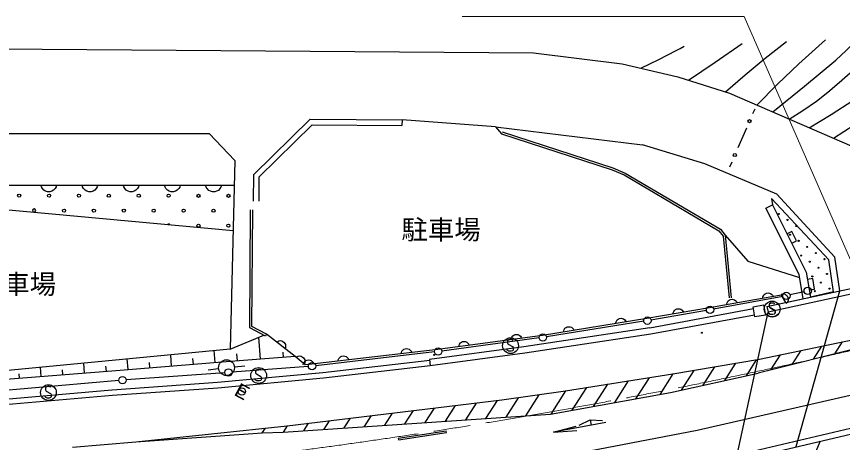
# Model space of a CAD drawing. Units: millimetres, scale not verified. Extents: x 40000 to 680000, y 20000 to 380000.
# Drawn here: x 364394 to 442542, y 263240 to 303535 of the extents above; entities that cross this region are included whole.
import ezdxf
from ezdxf.enums import TextEntityAlignment as Align

# ---------------------------------------------------------------- set-up
doc = ezdxf.new("R2010")
doc.units = ezdxf.units.MM
doc.header["$LTSCALE"] = 1000
doc.linetypes.add('CHAIN', pattern=[18.5, 12, -1.5, 3.5, -1.5])
for name, color, linetype, lineweight in [('M-BGD', 7, 'Continuous', 25), ('M-BMK', 2, 'CHAIN', 13), ('M-STR-HTXT', 7, 'Continuous', 13)]:
    doc.layers.add(name, color=color, linetype=linetype, lineweight=lineweight)
doc.styles.add('ＭＳ ゴシック', font='')
doc.styles.get('ＭＳ ゴシック').set_extended_font_data('MS Gothic')

# ---------------------------------------------------------------- blocks, each defined once
blk = doc.blocks.new('BUHIN51')
at = {"color": 7, "linetype": 'Continuous', "lineweight": 25}
for radius in [50, 43.8, 37.5, 31.2, 25, 18.8, 12.5, 6.2]:
    blk.add_circle((0, 0), radius, dxfattribs=at)
blk = doc.blocks.new('BUHIN54')
at = {"color": 7, "linetype": 'Continuous', "lineweight": 25}
blk.add_circle((0, 0), 746, dxfattribs=at)
blk = doc.blocks.new('BUHIN56')
at = {"color": 7, "linetype": 'Continuous', "lineweight": 25}
blk.add_lwpolyline([(530, -85), (561, -33), (570, 29), (562, 109), (529, 220), (476, 306), (399, 369), (306, 392), (222, 371), (169, 352), (106, 301), (81, 239), (-29, -220), (-80, -282), (-162, -338), (-250, -356), (-326, -351), (-406, -320), (-471, -218), (-520, -53), (-531, 22), (-519, 100), (-482, 174), (-414, 248)], dxfattribs=at)
blk.add_circle((0, 0), 746, dxfattribs=at)
blk = doc.blocks.new('BUHIN60')
at = {"color": 7, "linetype": 'Continuous', "lineweight": 25}
blk.add_circle((0, 0), 348, dxfattribs=at)
blk = doc.blocks.new('BUHIN61')
at = {"color": 7, "linetype": 'Continuous', "lineweight": 25}
blk.add_circle((0, 0), 348, dxfattribs=at)
blk = doc.blocks.new('BUHIN62')
at = {"color": 7, "linetype": 'Continuous', "lineweight": 25}
blk.add_circle((0, 0), 348, dxfattribs=at)
blk = doc.blocks.new('BUHIN63')
at = {"color": 7, "linetype": 'Continuous', "lineweight": 25}
blk.add_circle((0, 0), 348, dxfattribs=at)
blk = doc.blocks.new('BUHIN64')
at = {"color": 7, "linetype": 'Continuous', "lineweight": 25}
blk.add_circle((0, 0), 348, dxfattribs=at)
blk = doc.blocks.new('BUHIN65')
at = {"color": 7, "linetype": 'Continuous', "lineweight": 25}
blk.add_circle((0, 0), 348, dxfattribs=at)
blk = doc.blocks.new('BUHIN87')
at = {"color": 7, "linetype": 'Continuous', "lineweight": 25}
blk.add_circle((0, 0), 348, dxfattribs=at)
blk = doc.blocks.new('BUHIN116')
at = {"color": 7, "linetype": 'Continuous', "lineweight": 25}
blk.add_lwpolyline([(-217, 451), (-96, 464), (18, 453), (158, 415), (260, 342), (343, 251), (410, 111), (429, -10), (423, -135), (366, -270), (304, -367), (217, -451)], dxfattribs=at)
blk = doc.blocks.new('BUHIN117')
at = {"color": 7, "linetype": 'Continuous', "lineweight": 25}
blk.add_lwpolyline([(-205, 456), (-84, 467), (30, 452), (169, 410), (269, 335), (349, 242), (413, 100), (429, -21), (419, -146), (359, -280), (294, -375), (205, -456)], dxfattribs=at)
blk = doc.blocks.new('BUHIN118')
at = {"color": 7, "linetype": 'Continuous', "lineweight": 25}
blk.add_lwpolyline([(-197, 460), (-75, 468), (38, 451), (176, 407), (275, 330), (353, 236), (414, 93), (428, -29), (416, -154), (354, -286), (288, -380), (197, -460)], dxfattribs=at)
blk = doc.blocks.new('BUHIN120')
at = {"color": 7, "linetype": 'Continuous', "lineweight": 25}
blk.add_circle((0, 0), 149, dxfattribs=at)
blk = doc.blocks.new('BUHIN2')
at = {"color": 7, "linetype": 'Continuous', "lineweight": 25}
blk.add_lwpolyline([(213, -719), (31, -711), (-135, -666), (-334, -576), (-467, -443), (-567, -289), (-633, -66), (-633, 117), (-594, 301), (-477, 488), (-362, 616), (-213, 719)], dxfattribs=at)

msp = doc.modelspace()

# ---------------------------------------------------------------- linework, layer by layer
at = {"layer": 'M-BGD'}
for p, q in [((266490, 301188), (413295, 300091)), ((413295, 300091), (421695, 299071)), ((421695, 299071), (426952, 297835)), ((426952, 297835), (431859, 296271)), ((431859, 296271), (450962, 288017)), ((434243, 294786), (434039, 294314)), ((386849, 288602), (392166, 293822)), ((387367, 288382), (392377, 293301)), ((392166, 293822), (400871, 293750)), ((392377, 293301), (400866, 293230)), ((400871, 293750), (400866, 293230)), ((409719, 293094), (400871, 293750)), ((409719, 293094), (423632, 291409)), ((409719, 293094), (410266, 292442)), ((331951, 292510), (382633, 292457)), ((382633, 292457), (385045, 289917)), ((410266, 292442), (420749, 289036)), ((410328, 292632), (420820, 289223)), ((433455, 292965), (432648, 291102)), ((429520, 289598), (423632, 291409)), ((385045, 289917), (384621, 272075)), ((420820, 289223), (421968, 288728)), ((436328, 286725), (429520, 289598)), ((432064, 289753), (431860, 289282)), ((386828, 286066), (386849, 288602)), ((387348, 286062), (387367, 288382)), ((420749, 289036), (421877, 288549)), ((421877, 288549), (430856, 283268)), ((421968, 288728), (430990, 283421)), ((338192, 287622), (384887, 283282)), ((338192, 287622), (384989, 287573)), ((435818, 286330), (435931, 285731)), ((441259, 280507), (435818, 286330)), ((441826, 280777), (436328, 286725)), ((435305, 285419), (435931, 285731)), ((438439, 279129), (435305, 285419)), ((435931, 285731), (439112, 279349)), ((386454, 274077), (386545, 285242)), ((386655, 274199), (386745, 285240)), ((430856, 283268), (431238, 282770)), ((430990, 283421), (431431, 282847)), ((431238, 282770), (431806, 276916)), ((431431, 282847), (433597, 280404)), ((431431, 282847), (432005, 276935)), ((442291, 277574), (441826, 280777)), ((433597, 280404), (438487, 278847)), ((455672, 279989), (435505, 275552)), ((441697, 277487), (441259, 280507)), ((435386, 276091), (450079, 279243)), ((438831, 276831), (438439, 279129)), ((439112, 279349), (439516, 276977)), ((465063, 277435), (434572, 269812)), ((434676, 271117), (465063, 277435)), ((438909, 277505), (437573, 277200)), ((438160, 262853), (442291, 277574)), ((441697, 277487), (439516, 276977)), ((434203, 276748), (429974, 275987)), ((436887, 277058), (430353, 275854)), ((436786, 277190), (434203, 276748)), ((437181, 276478), (436786, 277190)), ((437181, 276478), (439516, 276977)), ((429974, 275987), (424047, 274960)), ((434119, 275882), (424302, 274069)), ((434084, 276075), (435069, 276256)), ((434261, 275115), (434084, 276075)), ((435069, 276256), (435245, 275296)), ((435387, 276089), (435505, 275552)), ((434228, 275292), (424410, 273479)), ((429664, 275731), (424425, 274823)), ((432575, 262075), (435505, 275552)), ((435245, 275296), (434261, 275115)), ((424047, 274960), (414171, 273370)), ((423735, 274707), (414545, 273228)), ((387957, 273308), (386454, 274077)), ((388048, 273486), (386655, 274199)), ((424322, 274073), (412388, 272285)), ((384621, 272075), (387804, 273386)), ((387485, 271125), (387330, 273191)), ((388048, 273486), (387957, 273308)), ((390756, 271371), (388048, 273486)), ((414171, 273370), (404260, 272045)), ((413853, 273126), (404632, 271893)), ((424410, 273479), (412477, 271692)), ((442508, 272746), (441786, 271616)), ((384621, 272075), (344064, 268195)), ((404260, 272045), (392329, 270663)), ((412397, 272286), (403467, 271080)), ((440550, 272338), (439766, 271110)), ((379070, 270466), (378984, 271535)), ((381128, 270632), (381083, 271182)), ((383185, 270797), (383095, 271929)), ((390756, 271371), (384214, 270880)), ((385305, 270962), (385254, 271638)), ((389666, 271289), (389628, 271785)), ((391707, 270598), (390756, 271371)), ((403938, 271806), (392700, 270505)), ((412477, 271692), (403547, 270485)), ((436634, 271524), (435724, 270100)), ((438592, 271931), (437745, 270605)), ((370839, 269805), (370763, 270749)), ((372897, 269970), (372857, 270458)), ((384214, 270880), (374216, 270034)), ((374954, 270136), (374874, 271142)), ((377012, 270301), (376970, 270820)), ((392003, 270438), (384796, 269892)), ((385005, 270389), (386000, 270487)), ((392329, 270663), (391707, 270598)), ((403488, 271002), (393368, 269840)), ((403547, 270485), (393427, 269324)), ((403467, 271080), (403547, 270485)), ((426504, 269725), (434676, 271117)), ((430447, 270397), (429331, 268648)), ((432419, 270733), (431378, 269103)), ((434390, 271068), (433425, 269557)), ((374216, 270034), (361579, 269061)), ((364666, 269309), (364631, 269734)), ((366723, 269474), (366652, 270356)), ((368781, 269640), (368744, 270096)), ((384098, 269840), (374774, 269153)), ((383515, 270214), (382525, 270079)), ((393378, 269841), (383400, 268901)), ((416345, 268127), (426504, 269725)), ((426504, 269725), (425267, 267788)), ((426283, 267971), (434572, 269812)), ((428476, 270061), (427283, 268193)), ((374076, 269097), (360836, 267928)), ((383412, 268902), (373431, 268189)), ((393427, 269324), (383449, 268384)), ((422272, 269060), (420965, 267012)), ((424248, 269370), (422973, 267374)), ((373423, 268188), (361424, 267153)), ((383449, 268384), (373468, 267670)), ((410300, 267265), (416345, 268127)), ((416345, 268127), (414939, 265924)), ((418321, 268438), (416948, 266287)), ((420297, 268749), (418956, 266649)), ((428784, 264405), (444915, 268080)), ((373468, 267670), (361468, 266635)), ((411848, 267452), (410690, 265638)), ((413826, 267749), (412558, 265763)), ((414922, 265921), (426283, 267971)), ((390007, 264824), (410300, 267265)), ((403906, 266496), (403031, 265124)), ((405892, 266735), (404946, 265253)), ((407877, 266974), (406860, 265381)), ((409863, 267213), (408775, 265509)), ((432575, 262075), (451827, 266597)), ((389626, 264226), (414922, 265921)), ((397949, 265779), (397286, 264740)), ((399935, 266018), (399201, 264868)), ((401921, 266257), (401116, 264996)), ((432701, 261539), (451952, 266061)), ((391993, 265063), (391541, 264355)), ((393978, 265301), (393456, 264483)), ((395964, 265540), (395371, 264611)), ((420148, 265130), (415200, 264200)), ((417622, 264872), (418660, 265397)), ((418660, 265397), (419839, 265318)), ((418660, 265397), (418759, 264869)), ((375697, 263314), (390007, 264824)), ((375697, 263314), (387644, 264143)), ((387644, 264143), (387967, 264601)), ((387644, 264143), (389626, 264226)), ((390007, 264824), (389626, 264226)), ((405041, 264321), (400504, 263628)), ((400526, 263480), (405063, 264173)), ((405063, 264173), (405041, 264321)), ((412778, 261348), (428784, 264405)), ((415200, 264200), (417354, 264797)), ((415200, 264200), (417420, 264362)), ((400504, 263628), (400526, 263480)), ((440427, 263377), (439996, 262320)), ((369688, 262806), (375697, 263314))]:
    msp.add_line(p, q, dxfattribs=at)
for points in [[(439393, 293016), (441461, 294276), (443519, 295601), (444531, 296313), (445511, 297077), (446240, 297715), (446924, 298395), (447579, 299145), (448195, 299944), (448814, 300820), (449422, 301720)], [(441693, 292022), (443638, 293274), (445562, 294584), (446550, 295318), (447506, 296103), (448205, 296748), (448865, 297439), (449427, 298120), (449948, 298846), (450616, 299911), (451242, 301023), (451458, 301422), (451672, 301822)], [(427964, 297513), (430505, 299230), (433036, 300981)], [(431463, 296398), (433324, 298022), (435223, 299598), (436228, 300387), (437249, 301171)], [(434428, 295161), (436400, 297134), (438421, 299069), (439667, 300208), (440923, 301337)], [(435941, 294508), (438952, 296937), (441928, 299415), (442900, 300319), (443838, 301274), (443934, 301376), (444031, 301477)], [(437512, 293829), (438806, 294645), (440071, 295514), (441161, 296372), (442221, 297286), (443563, 298458), (444948, 299588), (446304, 300625), (447676, 301641)], [(423478, 298652), (425151, 299457), (426794, 300315), (427179, 300524), (427563, 300734)], [(437744, 282092), (438192, 282315), (437746, 283210), (437298, 282987)], [(439398, 277670), (439891, 277754), (439723, 278740), (439230, 278656)], [(431597, 276279), (431616, 276399), (431658, 276506), (431732, 276631), (431829, 276710), (431939, 276765), (432091, 276792), (432213, 276779), (432332, 276739), (432447, 276648), (432524, 276563), (432581, 276456)], [(435002, 276885), (435022, 277005), (435065, 277111), (435140, 277235), (435238, 277313), (435348, 277367), (435501, 277393), (435623, 277379), (435741, 277338), (435856, 277246), (435931, 277160), (435988, 277053)], [(436741, 277271), (436861, 277292), (436975, 277286), (437118, 277257), (437223, 277190), (437311, 277104), (437386, 276968), (437412, 276848), (437413, 276723), (437364, 276585), (437308, 276485), (437226, 276396)], [(426518, 275388), (426538, 275508), (426580, 275615), (426655, 275739), (426753, 275817), (426863, 275872), (427016, 275898), (427138, 275884), (427256, 275844), (427371, 275752), (427447, 275666), (427503, 275559)], [(389008, 272736), (389110, 272802), (389217, 272842), (389360, 272871), (389484, 272850), (389598, 272805), (389720, 272710), (389791, 272610), (389841, 272495), (389850, 272348), (389837, 272235), (389796, 272121)], [(390843, 271300), (390947, 271364), (391055, 271402), (391198, 271427), (391321, 271404), (391434, 271357), (391555, 271259), (391624, 271158), (391671, 271042), (391678, 270895), (391663, 270782), (391619, 270669)], [(391520, 270578), (391548, 270697), (391598, 270800), (391681, 270919), (391784, 270990), (391897, 271037), (392051, 271054), (392172, 271031), (392287, 270983), (392396, 270884), (392466, 270793), (392515, 270682)]]:
    msp.add_lwpolyline(points, dxfattribs=at)
for centre, radius in [((364647, 286595), 149), ((367475, 286592), 149), ((370303, 286589), 149), ((373132, 286586), 149), ((375960, 286583), 149), ((378789, 286580), 149), ((381617, 286577), 149), ((384446, 286574), 149), ((368888, 285176), 149), ((371716, 285174), 149), ((374545, 285171), 149), ((377373, 285168), 149), ((380201, 285165), 149), ((383030, 285162), 149), ((436526, 284865), 49.8), ((381614, 283749), 149), ((384443, 283746), 149), ((437342, 284287), 49.8), ((438158, 283709), 49.8), ((437580, 282893), 49.8), ((438396, 282314), 49.8), ((439212, 281736), 49.8), ((438634, 280920), 49.8), ((440028, 281158), 49.8), ((440844, 280580), 49.8), ((439449, 280342), 49.8), ((440265, 279764), 49.8), ((439687, 278948), 49.8), ((441081, 279186), 49.8), ((440503, 278370), 49.8), ((437232, 277121), 348), ((439925, 277554), 49.8), ((441319, 277792), 49.8), ((430009, 275790), 348), ((424080, 274763), 348), ((385712, 268063), 350)]:
    msp.add_circle(centre, radius, dxfattribs=at)
for centre, start, end in [((366059, 285179), 275.40087, 253.97659), ((378786, 283752), 35.09335, 134.28412)]:
    msp.add_arc(centre, 149, start, end, dxfattribs=at)
at = {"layer": 'M-BMK'}
msp.add_arc((319219, 807714), 549969, 275.51996, 285.37799, dxfattribs=at)
at = {"layer": 'M-STR-HTXT'}
msp.add_lwpolyline([(445600, 275253), (433241, 303535), (406548, 303535)], dxfattribs=at)

# ---------------------------------------------------------------- block references
at = {"layer": 'M-BGD', "rotation": 73.43674}
for name, p in [('BUHIN120', (433747, 293640)), ('BUHIN120', (432356, 290428)), ('BUHIN2', (367440, 287591)), ('BUHIN2', (371340, 287587)), ('BUHIN2', (375240, 287583)), ('BUHIN2', (379140, 287579)), ('BUHIN2', (383039, 287575)), ('BUHIN87', (437232, 277121)), ('BUHIN87', (439250, 277584)), ('BUHIN56', (435887, 275853)), ('BUHIN56', (435893, 275864)), ('BUHIN116', (421578, 274563)), ('BUHIN60', (424080, 274763)), ('BUHIN116', (416640, 273768)), ('BUHIN117', (411693, 273039)), ('BUHIN60', (414200, 273172)), ('BUHIN61', (414200, 273172)), ('BUHIN51', (429238, 273621)), ('BUHIN117', (406738, 272376)), ('BUHIN56', (411129, 272396)), ('BUHIN118', (401278, 271699)), ('BUHIN61', (404285, 271846)), ('BUHIN62', (404285, 271846)), ('BUHIN54', (384258, 270315)), ('BUHIN118', (395312, 271008)), ('BUHIN51', (403917, 271519)), ('BUHIN56', (387303, 269579)), ('BUHIN62', (392352, 270464)), ('BUHIN63', (392352, 270464)), ('BUHIN63', (384447, 269866)), ('BUHIN64', (384447, 269866)), ('BUHIN56', (367413, 267960)), ('BUHIN64', (374425, 269128)), ('BUHIN65', (374425, 269128))]:
    msp.add_blockref(name, p, dxfattribs=at)

# ---------------------------------------------------------------- texts
at = {"layer": 'M-BGD', "style": 'ＭＳ ゴシック'}
for p in [(400815, 281906), (360643, 276747)]:
    msp.add_text('駐車場', height=1833, dxfattribs=at).set_placement(p, align=Align.BOTTOM_LEFT)
at = {"layer": 'M-BGD', "style": 'ＭＳ ゴシック', "width": 1.1}
msp.add_text('Ｅ', height=1320, rotation=331.9, dxfattribs=at).set_placement((384352, 267598), align=Align.BOTTOM_LEFT)

doc.saveas('drawing.dxf')
